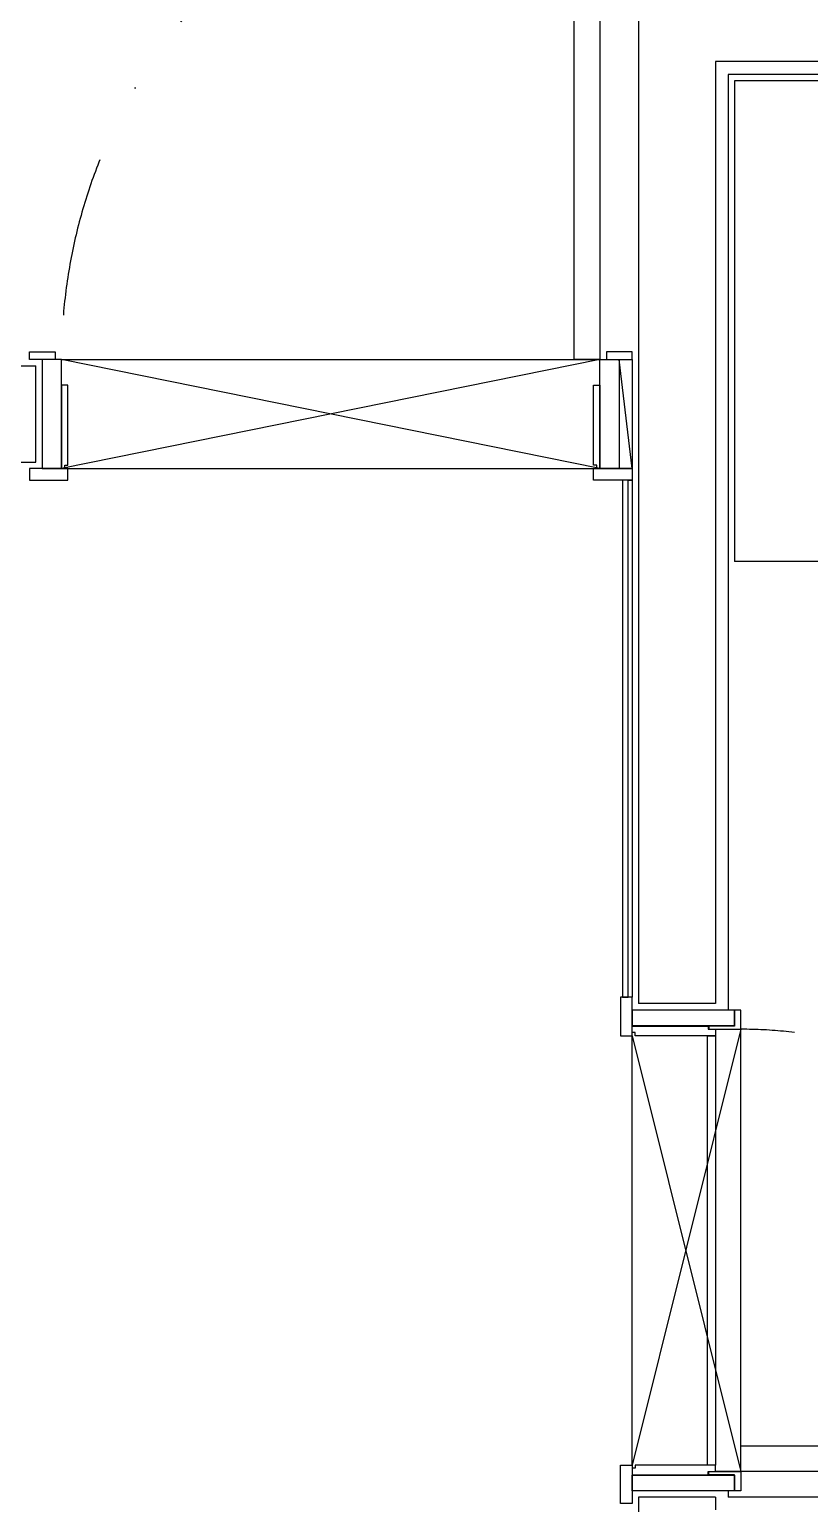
# Model space of a CAD drawing. Header units: millimetres. Extents: x -33000 to 294000, y 0 to 42408.
# Drawn here: x 54876 to 56093, y 18325 to 20625 of the extents above; entities that cross this region are included whole.
import ezdxf

# ---------------------------------------------------------------- set-up
doc = ezdxf.new("R2010")
doc.units = ezdxf.units.MM
doc.header["$LTSCALE"] = 50
doc.linetypes.add('DASHDOTX2', pattern=[2, 1, -0.5, 0, -0.5])
doc.layers.add('arch', color=8, linetype='Continuous')

msp = doc.modelspace()

# ---------------------------------------------------------------- linework, layer by layer
at = {"layer": 'arch'}
for p, q in [((55826.2, 21749.6), (55826.2, 19104.6)), ((57506.2, 20574.6), (55946.2, 20574.6)), ((55946.2, 20574.6), (55946.2, 19104.6)), ((57486.2, 20554.6), (55966.2, 20554.6)), ((55966.2, 20554.6), (55966.2, 19094.6)), ((57476.2, 20544.6), (55976.2, 20544.6)), ((55976.2, 20544.6), (55976.2, 19794.6)), ((54876.2, 20121.6), (54916.2, 20121.6)), ((54876.2, 20109.6), (54876.2, 20121.6)), ((54916.2, 20109.6), (54876.2, 20109.6)), ((54926.2, 20109.6), (54896.2, 20109.6)), ((54896.2, 20109.6), (54896.2, 19939.6)), ((54916.2, 20121.6), (54916.2, 20109.6)), ((54926.2, 19939.6), (54926.2, 20109.6)), ((55766.2, 19939.6), (54926.2, 20109.6)), ((54926.2, 20109.6), (55766.2, 20109.6)), ((55766.2, 20109.6), (54926.2, 19939.6)), ((55766.2, 20109.6), (55796.2, 20109.6)), ((55766.2, 19939.6), (55766.2, 20109.6)), ((55816.2, 20121.6), (55776.2, 20121.6)), ((55776.2, 20121.6), (55776.2, 20109.6)), ((55776.2, 20109.6), (55816.2, 20109.6)), ((55796.2, 20109.6), (55816.2, 20109.6)), ((55816.2, 19939.6), (55796.2, 20109.6)), ((55796.2, 20109.6), (55796.2, 19939.6)), ((55816.2, 20109.6), (55816.2, 20121.6)), ((55816.2, 20109.6), (55816.2, 19939.6)), ((52431.2, 20099.6), (54886.2, 20099.6)), ((54886.2, 19949.6), (54886.2, 20099.6)), ((54936.2, 20069.6), (54926.2, 20069.6)), ((54926.2, 20069.6), (54926.2, 19939.6)), ((54936.2, 19944.6), (54936.2, 20069.6)), ((55756.2, 19944.6), (55756.2, 20069.6)), ((55756.2, 20069.6), (55766.2, 20069.6)), ((55766.2, 20069.6), (55766.2, 19939.6)), ((52431.2, 19949.6), (54886.2, 19949.6)), ((54931.2, 19939.6), (54931.2, 19944.6)), ((54931.2, 19944.6), (54936.2, 19944.6)), ((55761.2, 19944.6), (55756.2, 19944.6)), ((55761.2, 19939.6), (55761.2, 19944.6)), ((54896.2, 19939.6), (54926.2, 19939.6)), ((54926.2, 19939.6), (54931.2, 19939.6)), ((54926.2, 19939.6), (55766.2, 19939.6)), ((55766.2, 19939.6), (55761.2, 19939.6)), ((55796.2, 19939.6), (55766.2, 19939.6)), ((55816.2, 19939.6), (55796.2, 19939.6)), ((55810.2, 19921.6), (55801.2, 19921.6)), ((55801.2, 19921.6), (55801.2, 19114.6)), ((55810.2, 19921.6), (55816.2, 19921.6)), ((55810.2, 19114.6), (55810.2, 19921.6)), ((55816.2, 19921.6), (55816.2, 19114.6)), ((57476.2, 19794.6), (55976.2, 19794.6)), ((55801.2, 19114.6), (55810.2, 19114.6)), ((55816.2, 19114.6), (55810.2, 19114.6)), ((55946.2, 19104.6), (55826.2, 19104.6)), ((55986.2, 19064.6), (55816.2, 18384.6)), ((55816.2, 18384.6), (55816.2, 19054.6)), ((55816.2, 19054.6), (55986.2, 18374.6)), ((55934.2, 18384.6), (55934.2, 19054.6)), ((55934.2, 19054.6), (55946.2, 19054.6)), ((55946.2, 19064.6), (55986.2, 19064.6)), ((55946.2, 19054.6), (55946.2, 18384.6)), ((55986.2, 18374.6), (55986.2, 19064.6)), ((55946.2, 18384.6), (55934.2, 18384.6)), ((55986.2, 18374.6), (55946.2, 18374.6)), ((55826.2, 18334.6), (55826.2, 18194.6)), ((55946.2, 18334.6), (55826.2, 18334.6)), ((55946.2, 18334.6), (55946.2, 18314.6)), ((55966.2, 18344.6), (55966.2, 18334.6)), ((57486.2, 18334.6), (55966.2, 18334.6))]:
    msp.add_line(p, q, dxfattribs=at)
at = {"layer": 'arch', "linetype": 'Continuous', "ltscale": 4}
for p, q in [((55726.2, 20109.6), (55726.2, 20949.6)), ((55766.2, 20949.6), (55766.2, 20109.6)), ((55766.2, 20109.6), (55726.2, 20109.6)), ((54876.2, 19939.6), (54876.2, 19921.6)), ((54936.2, 19939.6), (54876.2, 19939.6)), ((54876.2, 19921.6), (54936.2, 19921.6)), ((54936.2, 19921.6), (54936.2, 19939.6)), ((55756.2, 19921.6), (55756.2, 19939.6)), ((55756.2, 19939.6), (55816.2, 19939.6)), ((55816.2, 19921.6), (55756.2, 19921.6)), ((55816.2, 19939.6), (55816.2, 19921.6)), ((55798.2, 19114.6), (55798.2, 19054.6)), ((55816.2, 19114.6), (55798.2, 19114.6)), ((55816.2, 19054.6), (55816.2, 19114.6)), ((55976.2, 19094.6), (55816.2, 19094.6)), ((55816.2, 19094.6), (55816.2, 19070.6)), ((55986.2, 19094.6), (55976.2, 19094.6)), ((55976.2, 19094.6), (55976.2, 19069.6)), ((55976.2, 19070.6), (55976.2, 19094.6)), ((55986.2, 19064.6), (55986.2, 19094.6)), ((55816.2, 19070.6), (55976.2, 19070.6)), ((55816.2, 19059.6), (55816.2, 19069.6)), ((55816.2, 19069.6), (55935.2, 19069.6)), ((55935.2, 19069.6), (55935.2, 19064.6)), ((55976.2, 19069.6), (55936.2, 19069.6)), ((55936.2, 19069.6), (55936.2, 19064.6)), ((55798.2, 19054.6), (55816.2, 19054.6)), ((55821.2, 19059.6), (55816.2, 19059.6)), ((55821.2, 19054.6), (55821.2, 19059.6)), ((55946.2, 19054.6), (55821.2, 19054.6)), ((55935.2, 19064.6), (55946.2, 19064.6)), ((55936.2, 19064.6), (55986.2, 19064.6)), ((55946.2, 19064.6), (55946.2, 19054.6)), ((55986.2, 18374.6), (55986.2, 18414.6)), ((55986.2, 18414.6), (56676.2, 18414.6)), ((55798.2, 18324.6), (55798.2, 18384.6)), ((55798.2, 18384.6), (55816.2, 18384.6)), ((55816.2, 18384.6), (55816.2, 18324.6)), ((55821.2, 18379.6), (55816.2, 18379.6)), ((55816.2, 18379.6), (55816.2, 18369.6)), ((55946.2, 18384.6), (55821.2, 18384.6)), ((55821.2, 18384.6), (55821.2, 18379.6)), ((55946.2, 18374.6), (55946.2, 18384.6)), ((55816.2, 18369.6), (55935.2, 18369.6)), ((55816.2, 18368.6), (55976.2, 18368.6)), ((55816.2, 18344.6), (55816.2, 18368.6)), ((55935.2, 18369.6), (55935.2, 18374.6)), ((55935.2, 18374.6), (55946.2, 18374.6)), ((55936.2, 18369.6), (55936.2, 18374.6)), ((55936.2, 18374.6), (55986.2, 18374.6)), ((55976.2, 18369.6), (55936.2, 18369.6)), ((55976.2, 18344.6), (55976.2, 18369.6)), ((55976.2, 18368.6), (55976.2, 18344.6)), ((56676.2, 18374.6), (55986.2, 18374.6)), ((55986.2, 18374.6), (55986.2, 18344.6)), ((55976.2, 18344.6), (55816.2, 18344.6)), ((55986.2, 18344.6), (55976.2, 18344.6)), ((55816.2, 18324.6), (55798.2, 18324.6))]:
    msp.add_line(p, q, dxfattribs=at)
at = {"layer": 'arch', "linetype": 'DASHDOTX2', "ltscale": 5}
for centre, radius, start, end in [((55766.2, 20109.6), 840, 90, 180), ((55986.2, 18374.6), 690, 0, 90)]:
    msp.add_arc(centre, radius, start, end, dxfattribs=at)

doc.saveas('drawing.dxf')
